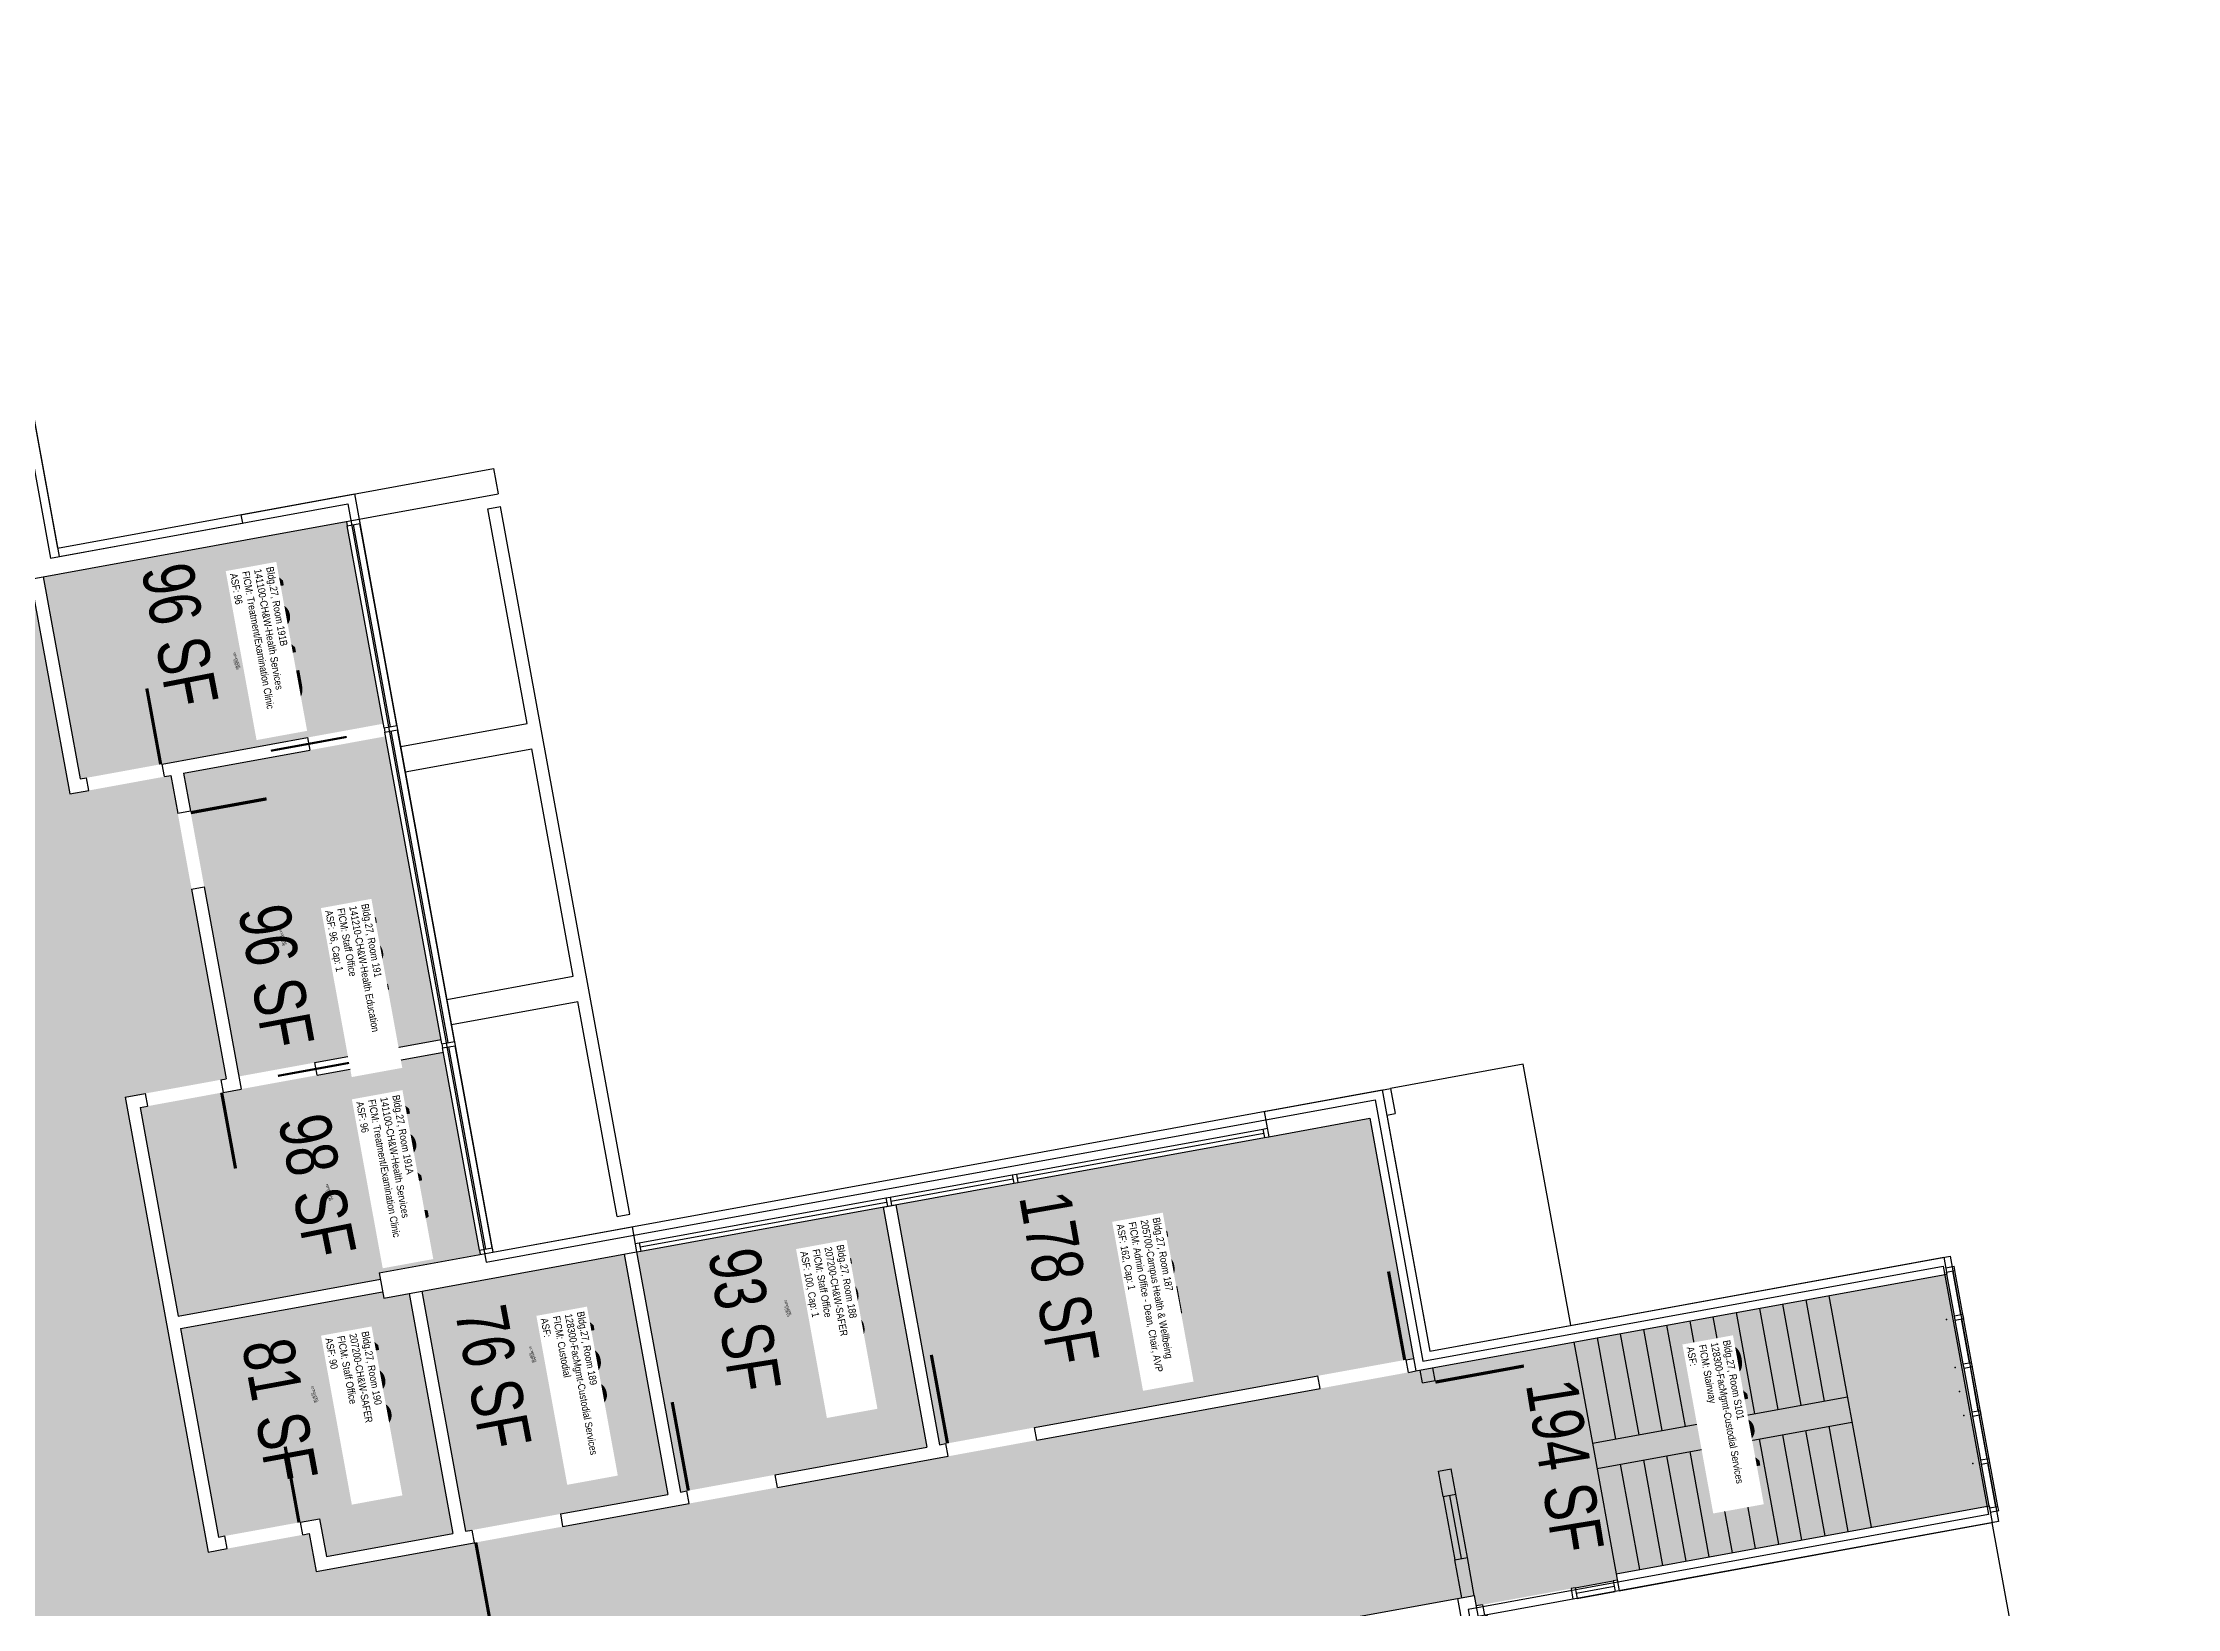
# Model space of a CAD drawing. Header units: inches. Extents: x 69209348 to 69213394, y 27661369 to 27664919.
# Drawn here: x 69212360 to 69213357, y 27664187 to 27664919 of the extents above; entities that cross this region are included whole.
import ezdxf
from ezdxf.enums import TextEntityAlignment as Align

# ---------------------------------------------------------------- set-up
doc = ezdxf.new("R2010")
doc.units = ezdxf.units.IN
doc.header["$LTSCALE"] = 100
doc.header["$MEASUREMENT"] = 0
for name, color, linetype in [('A-DOOR', 2, 'CONTINUOUS'), ('A-FLOR', 3, 'CONTINUOUS'), ('A-GLAZ', 1, 'CONTINUOUS'), ('A-IDEN-RNUM', 7, 'CONTINUOUS'), ('A-IDEN-SNUM', 4, 'CONTINUOUS'), ('A-IDEN-VNUM', 4, 'CONTINUOUS'), ('A-ROOF', 2, 'CONTINUOUS'), ('A-SITE', 3, 'CONTINUOUS'), ('A-WALL', 5, 'CONTINUOUS'), ('AREA-TEXT', 3, 'CONTINUOUS'), ('Rooms-Category-Color', 7, 'CONTINUOUS'), ('Rooms-College-Color', 7, 'CONTINUOUS'), ('Rooms-Department-Color', 7, 'CONTINUOUS'), ('Rooms-Division-Color', 7, 'CONTINUOUS'), ('Rooms-Information', 7, 'CONTINUOUS')]:
    doc.layers.add(name, color=color, linetype=linetype)
doc.styles.add('CP_AREA', font='arial.ttf', dxfattribs={"height": 15})
doc.styles.add('CP_ROOMSNUMBER', font='arial.ttf', dxfattribs={"height": 1})
doc.styles.add('CP_ROOMVNUMBER', font='arial.ttf', dxfattribs={"width": 0.85, "height": 0.075})

msp = doc.modelspace()

# ---------------------------------------------------------------- hatches: boundary and pattern name
at = {"layer": 'Rooms-Category-Color', "true_color": 0x80bc67}
for points in [[(69212377.39, 27664574.75), (69212360.16, 27664669.19), (69212501.82, 27664695.03), (69212519.05, 27664600.59)], [(69212423.16, 27664323.89), (69212405.39, 27664421.28), (69212547.05, 27664447.13), (69212564.28, 27664352.69), (69212517.06, 27664344.07), (69212517.6, 27664341.12)]]:
    msp.add_hatch(color=83, dxfattribs=at).paths.add_polyline_path(points)
at = {"layer": 'Rooms-Category-Color', "true_color": 0xadadad}
for points in [[(69212419.79, 27664576.38), (69212445.63, 27664434.72), (69212398.41, 27664426.11), (69212437.18, 27664213.61), (69212484.4, 27664222.23), (69212487.63, 27664204.52), (69213001.15, 27664298.21), (69213020.54, 27664191.96), (69212802.14, 27664152.12), (69212832.3, 27663986.85), (69212790.98, 27663979.31), (69212782.36, 27664026.53), (69212699.73, 27664011.45), (69212678.19, 27664129.51), (69212507.02, 27664098.28), (69212510.25, 27664080.57), (69212463.03, 27664071.95), (69212501.79, 27663859.46), (69212549.01, 27663868.08), (69212552.24, 27663850.37), (69212771.62, 27663890.39), (69212791.01, 27663784.15), (69212701.48, 27663767.81), (69212710.1, 27663720.59), (69212656.98, 27663710.9), (69212648.36, 27663758.12), (69212571.63, 27663744.12), (69212574.86, 27663726.41), (69212527.64, 27663717.8), (69212634.11, 27663134.19), (69212539.41, 27663118.42), (69212497.81, 27663346.41), (69212450.59, 27663337.8), (69212424.74, 27663479.46), (69212471.97, 27663488.08), (69212433.2, 27663700.57), (69212385.98, 27663691.95), (69212360.13, 27663833.62), (69212407.35, 27663842.23), (69212368.58, 27664054.72), (69212321.36, 27664046.11), (69212295.52, 27664187.77), (69212342.74, 27664196.38), (69212303.97, 27664408.88), (69212256.75, 27664400.26), (69212230.91, 27664541.92), (69212278.13, 27664550.54), (69212259.82, 27664650.88), (69212354.26, 27664668.11), (69212372.57, 27664567.77)], [(69212557.39, 27664223.35), (69212536.92, 27664335.5), (69212631.37, 27664352.73), (69212651.83, 27664240.58)], [(69213001.15, 27664298.21), (69213020.54, 27664191.96), (69213028.45, 27664193.19), (69213029.31, 27664188.48), (69213095.22, 27664200.51), (69213094.68, 27664203.46), (69213268.81, 27664235.23), (69213249.06, 27664343.44)]]:
    msp.add_hatch(color=253, dxfattribs=at).paths.add_polyline_path(points)
at = {"layer": 'Rooms-Category-Color', "true_color": 0xfa9ba3}
for points in [[(69212425.69, 27664577.46), (69212520.13, 27664594.69), (69212545.98, 27664453.03), (69212451.54, 27664435.8)], [(69212778.73, 27664263.73), (69212758.27, 27664375.88), (69212979.62, 27664416.26), (69213000.08, 27664304.11)], [(69212657.73, 27664241.65), (69212637.27, 27664353.8), (69212752.37, 27664374.8), (69212772.83, 27664262.65)], [(69212424.24, 27664317.99), (69212518.68, 27664335.22), (69212519.22, 27664332.27), (69212531.02, 27664334.42), (69212551.48, 27664222.27), (69212492.46, 27664211.5), (69212489.23, 27664229.21), (69212442.01, 27664220.59)]]:
    msp.add_hatch(color=241, dxfattribs=at).paths.add_polyline_path(points)
at = {"layer": 'Rooms-College-Color', "true_color": 0x80bc67}
for points in [[(69212377.39, 27664574.75), (69212360.16, 27664669.19), (69212501.82, 27664695.03), (69212519.05, 27664600.59)], [(69212425.69, 27664577.46), (69212520.13, 27664594.69), (69212545.98, 27664453.03), (69212451.54, 27664435.8)], [(69212423.16, 27664323.89), (69212405.39, 27664421.28), (69212547.05, 27664447.13), (69212564.28, 27664352.69), (69212517.06, 27664344.07), (69212517.6, 27664341.12)], [(69212778.73, 27664263.73), (69212758.27, 27664375.88), (69212979.62, 27664416.26), (69213000.08, 27664304.11)], [(69212657.73, 27664241.65), (69212637.27, 27664353.8), (69212752.37, 27664374.8), (69212772.83, 27664262.65)], [(69212424.24, 27664317.99), (69212518.68, 27664335.22), (69212519.22, 27664332.27), (69212531.02, 27664334.42), (69212551.48, 27664222.27), (69212492.46, 27664211.5), (69212489.23, 27664229.21), (69212442.01, 27664220.59)]]:
    msp.add_hatch(color=83, dxfattribs=at).paths.add_polyline_path(points)
at = {"layer": 'Rooms-College-Color', "true_color": 0xadadad}
for points in [[(69212419.79, 27664576.38), (69212445.63, 27664434.72), (69212398.41, 27664426.11), (69212437.18, 27664213.61), (69212484.4, 27664222.23), (69212487.63, 27664204.52), (69213001.15, 27664298.21), (69213020.54, 27664191.96), (69212802.14, 27664152.12), (69212832.3, 27663986.85), (69212790.98, 27663979.31), (69212782.36, 27664026.53), (69212699.73, 27664011.45), (69212678.19, 27664129.51), (69212507.02, 27664098.28), (69212510.25, 27664080.57), (69212463.03, 27664071.95), (69212501.79, 27663859.46), (69212549.01, 27663868.08), (69212552.24, 27663850.37), (69212771.62, 27663890.39), (69212791.01, 27663784.15), (69212701.48, 27663767.81), (69212710.1, 27663720.59), (69212656.98, 27663710.9), (69212648.36, 27663758.12), (69212571.63, 27663744.12), (69212574.86, 27663726.41), (69212527.64, 27663717.8), (69212634.11, 27663134.19), (69212539.41, 27663118.42), (69212497.81, 27663346.41), (69212450.59, 27663337.8), (69212424.74, 27663479.46), (69212471.97, 27663488.08), (69212433.2, 27663700.57), (69212385.98, 27663691.95), (69212360.13, 27663833.62), (69212407.35, 27663842.23), (69212368.58, 27664054.72), (69212321.36, 27664046.11), (69212295.52, 27664187.77), (69212342.74, 27664196.38), (69212303.97, 27664408.88), (69212256.75, 27664400.26), (69212230.91, 27664541.92), (69212278.13, 27664550.54), (69212259.82, 27664650.88), (69212354.26, 27664668.11), (69212372.57, 27664567.77)], [(69212557.39, 27664223.35), (69212536.92, 27664335.5), (69212631.37, 27664352.73), (69212651.83, 27664240.58)], [(69213001.15, 27664298.21), (69213020.54, 27664191.96), (69213028.45, 27664193.19), (69213029.31, 27664188.48), (69213095.22, 27664200.51), (69213094.68, 27664203.46), (69213268.81, 27664235.23), (69213249.06, 27664343.44)]]:
    msp.add_hatch(color=253, dxfattribs=at).paths.add_polyline_path(points)
at = {"layer": 'Rooms-Department-Color', "true_color": 0x604aed}
for points in [[(69212377.39, 27664574.75), (69212360.16, 27664669.19), (69212501.82, 27664695.03), (69212519.05, 27664600.59)], [(69212425.69, 27664577.46), (69212520.13, 27664594.69), (69212545.98, 27664453.03), (69212451.54, 27664435.8)], [(69212423.16, 27664323.89), (69212405.39, 27664421.28), (69212547.05, 27664447.13), (69212564.28, 27664352.69), (69212517.06, 27664344.07), (69212517.6, 27664341.12)], [(69212778.73, 27664263.73), (69212758.27, 27664375.88), (69212979.62, 27664416.26), (69213000.08, 27664304.11)], [(69212657.73, 27664241.65), (69212637.27, 27664353.8), (69212752.37, 27664374.8), (69212772.83, 27664262.65)], [(69212424.24, 27664317.99), (69212518.68, 27664335.22), (69212519.22, 27664332.27), (69212531.02, 27664334.42), (69212551.48, 27664222.27), (69212492.46, 27664211.5), (69212489.23, 27664229.21), (69212442.01, 27664220.59)]]:
    msp.add_hatch(color=173, dxfattribs=at).paths.add_polyline_path(points)
at = {"layer": 'Rooms-Department-Color', "true_color": 0xacacac}
for points in [[(69212419.79, 27664576.38), (69212445.63, 27664434.72), (69212398.41, 27664426.11), (69212437.18, 27664213.61), (69212484.4, 27664222.23), (69212487.63, 27664204.52), (69213001.15, 27664298.21), (69213020.54, 27664191.96), (69212802.14, 27664152.12), (69212832.3, 27663986.85), (69212790.98, 27663979.31), (69212782.36, 27664026.53), (69212699.73, 27664011.45), (69212678.19, 27664129.51), (69212507.02, 27664098.28), (69212510.25, 27664080.57), (69212463.03, 27664071.95), (69212501.79, 27663859.46), (69212549.01, 27663868.08), (69212552.24, 27663850.37), (69212771.62, 27663890.39), (69212791.01, 27663784.15), (69212701.48, 27663767.81), (69212710.1, 27663720.59), (69212656.98, 27663710.9), (69212648.36, 27663758.12), (69212571.63, 27663744.12), (69212574.86, 27663726.41), (69212527.64, 27663717.8), (69212634.11, 27663134.19), (69212539.41, 27663118.42), (69212497.81, 27663346.41), (69212450.59, 27663337.8), (69212424.74, 27663479.46), (69212471.97, 27663488.08), (69212433.2, 27663700.57), (69212385.98, 27663691.95), (69212360.13, 27663833.62), (69212407.35, 27663842.23), (69212368.58, 27664054.72), (69212321.36, 27664046.11), (69212295.52, 27664187.77), (69212342.74, 27664196.38), (69212303.97, 27664408.88), (69212256.75, 27664400.26), (69212230.91, 27664541.92), (69212278.13, 27664550.54), (69212259.82, 27664650.88), (69212354.26, 27664668.11), (69212372.57, 27664567.77)], [(69212557.39, 27664223.35), (69212536.92, 27664335.5), (69212631.37, 27664352.73), (69212651.83, 27664240.58)], [(69213001.15, 27664298.21), (69213020.54, 27664191.96), (69213028.45, 27664193.19), (69213029.31, 27664188.48), (69213095.22, 27664200.51), (69213094.68, 27664203.46), (69213268.81, 27664235.23), (69213249.06, 27664343.44)]]:
    msp.add_hatch(color=253, dxfattribs=at).paths.add_polyline_path(points)
at = {"layer": 'Rooms-Division-Color', "true_color": 0x604aed}
for points in [[(69212377.39, 27664574.75), (69212360.16, 27664669.19), (69212501.82, 27664695.03), (69212519.05, 27664600.59)], [(69212425.69, 27664577.46), (69212520.13, 27664594.69), (69212545.98, 27664453.03), (69212451.54, 27664435.8)], [(69212423.16, 27664323.89), (69212405.39, 27664421.28), (69212547.05, 27664447.13), (69212564.28, 27664352.69), (69212517.06, 27664344.07), (69212517.6, 27664341.12)], [(69212778.73, 27664263.73), (69212758.27, 27664375.88), (69212979.62, 27664416.26), (69213000.08, 27664304.11)], [(69212657.73, 27664241.65), (69212637.27, 27664353.8), (69212752.37, 27664374.8), (69212772.83, 27664262.65)], [(69212424.24, 27664317.99), (69212518.68, 27664335.22), (69212519.22, 27664332.27), (69212531.02, 27664334.42), (69212551.48, 27664222.27), (69212492.46, 27664211.5), (69212489.23, 27664229.21), (69212442.01, 27664220.59)]]:
    msp.add_hatch(color=173, dxfattribs=at).paths.add_polyline_path(points)
at = {"layer": 'Rooms-Division-Color', "true_color": 0xadadad}
for points in [[(69212419.79, 27664576.38), (69212445.63, 27664434.72), (69212398.41, 27664426.11), (69212437.18, 27664213.61), (69212484.4, 27664222.23), (69212487.63, 27664204.52), (69213001.15, 27664298.21), (69213020.54, 27664191.96), (69212802.14, 27664152.12), (69212832.3, 27663986.85), (69212790.98, 27663979.31), (69212782.36, 27664026.53), (69212699.73, 27664011.45), (69212678.19, 27664129.51), (69212507.02, 27664098.28), (69212510.25, 27664080.57), (69212463.03, 27664071.95), (69212501.79, 27663859.46), (69212549.01, 27663868.08), (69212552.24, 27663850.37), (69212771.62, 27663890.39), (69212791.01, 27663784.15), (69212701.48, 27663767.81), (69212710.1, 27663720.59), (69212656.98, 27663710.9), (69212648.36, 27663758.12), (69212571.63, 27663744.12), (69212574.86, 27663726.41), (69212527.64, 27663717.8), (69212634.11, 27663134.19), (69212539.41, 27663118.42), (69212497.81, 27663346.41), (69212450.59, 27663337.8), (69212424.74, 27663479.46), (69212471.97, 27663488.08), (69212433.2, 27663700.57), (69212385.98, 27663691.95), (69212360.13, 27663833.62), (69212407.35, 27663842.23), (69212368.58, 27664054.72), (69212321.36, 27664046.11), (69212295.52, 27664187.77), (69212342.74, 27664196.38), (69212303.97, 27664408.88), (69212256.75, 27664400.26), (69212230.91, 27664541.92), (69212278.13, 27664550.54), (69212259.82, 27664650.88), (69212354.26, 27664668.11), (69212372.57, 27664567.77)], [(69212557.39, 27664223.35), (69212536.92, 27664335.5), (69212631.37, 27664352.73), (69212651.83, 27664240.58)], [(69213001.15, 27664298.21), (69213020.54, 27664191.96), (69213028.45, 27664193.19), (69213029.31, 27664188.48), (69213095.22, 27664200.51), (69213094.68, 27664203.46), (69213268.81, 27664235.23), (69213249.06, 27664343.44)]]:
    msp.add_hatch(color=253, dxfattribs=at).paths.add_polyline_path(points)

# ---------------------------------------------------------------- linework, layer by layer
at = {"layer": 'A-DOOR'}
for points in [[(69212415.02, 27664581.61, 1.5, 1.5, 0), (69212408.56, 27664617.03, 0, 0, 0), (69212407.82, 27664616.89, 0, 0, 0.414214), (69212380.61, 27664573.81, 0, 0, 0.414214)], [(69212429.06, 27664559.02, 1.5, 1.5, 0), (69212464.47, 27664565.48, 0, 0, 0), (69212464.61, 27664564.74, 0, 0, -0.414214), (69212433.91, 27664524.07, 0, 0, -0.414214)], [(69212443.51, 27664428.24, 1.5, 1.5, 0), (69212449.97, 27664392.82, 0, 0, 0), (69212449.24, 27664392.69, 0, 0, -0.414214), (69212408.57, 27664423.39, 0, 0, -0.414214)], [(69212995.9, 27664303.35, 1.5, 1.5, 0), (69212988.36, 27664344.67, 0, 0, 0), (69212989.1, 27664344.8, 0, 0, 0.414214), (69212955.32, 27664295.95, 0, 0, 0.414214)], [(69212782.42, 27664264.4, 1.5, 1.5, 0), (69212774.88, 27664305.72, 0, 0, 0), (69212774.14, 27664305.59, 0, 0, -0.414214), (69212823, 27664271.81, 0, 0, -0.414214)], [(69213010.24, 27664293.01, 1.5, 1.5, 0), (69213051.55, 27664300.54, 0, 0, 0), (69213051.42, 27664301.28, 0, 0, -0.414214), (69213017.64, 27664252.43, 0, 0, -0.414214)], [(69212661.42, 27664242.33, 1.5, 1.5, 0), (69212653.88, 27664283.65, 0, 0, 0), (69212653.14, 27664283.51, 0, 0, -0.414214), (69212702, 27664249.73, 0, 0, -0.414214)], [(69212479.63, 27664227.46, 1.5, 1.5, 0), (69212473.17, 27664262.87, 0, 0, 0), (69212472.44, 27664262.74, 0, 0, 0.414214), (69212445.23, 27664219.66, 0, 0, 0.414214)], [(69212562.15, 27664218.12, 1.5, 1.5, 0), (69212569.69, 27664176.8, 0, 0, 0), (69212568.95, 27664176.66, 0, 0, 0.414214), (69212602.73, 27664225.52, 0, 0, 0.414214)], [(69213033.89, 27664184.24, 1.5, 1.5, 0), (69213041.43, 27664142.92, 0, 0, 0), (69213040.69, 27664142.78, 0, 0, 0.414214), (69213074.47, 27664191.64, 0, 0, 0.414214)]]:
    msp.add_lwpolyline(points, format="xyseb", dxfattribs=at)
at = {"layer": 'A-DOOR', "const_width": 1}
for points in [[(69212466.47, 27664587.95), (69212501.88, 27664594.41)], [(69212505.2, 27664442.54), (69212469.78, 27664436.08)]]:
    msp.add_lwpolyline(points, dxfattribs=at)
at = {"layer": 'A-FLOR'}
for p, q in [((69213161.51, 27664327.47), (69213170.12, 27664280.25)), ((69213172.33, 27664329.44), (69213180.94, 27664282.22)), ((69213183.15, 27664331.41), (69213191.77, 27664284.19)), ((69213193.97, 27664333.39), (69213213.71, 27664225.18)), ((69213107.4, 27664317.59), (69213116.02, 27664270.37)), ((69213118.22, 27664319.57), (69213126.84, 27664272.35)), ((69213129.04, 27664321.54), (69213137.66, 27664274.32)), ((69213139.86, 27664323.52), (69213148.48, 27664276.3)), ((69213150.69, 27664325.49), (69213159.3, 27664278.27)), ((69213074.94, 27664311.67), (69213083.55, 27664264.45)), ((69213085.76, 27664313.65), (69213094.37, 27664266.43)), ((69213096.58, 27664315.62), (69213105.19, 27664268.4)), ((69213083.55, 27664264.45), (69213202.59, 27664286.17)), ((69213085.71, 27664252.65), (69213204.74, 27664274.36)), ((69213161.46, 27664266.47), (69213170.43, 27664217.28)), ((69213172.28, 27664268.44), (69213181.25, 27664219.25)), ((69213183.1, 27664270.41), (69213192.07, 27664221.23)), ((69213193.92, 27664272.39), (69213202.89, 27664223.2)), ((69213083.55, 27664264.45), (69213094.68, 27664203.46)), ((69213107.35, 27664256.59), (69213116.32, 27664207.41)), ((69213118.17, 27664258.57), (69213127.14, 27664209.38)), ((69213128.99, 27664260.54), (69213137.97, 27664211.36)), ((69213139.81, 27664262.52), (69213148.79, 27664213.33)), ((69213150.63, 27664264.49), (69213159.61, 27664215.3)), ((69213096.53, 27664254.62), (69213105.5, 27664205.43))]:
    msp.add_line(p, q, dxfattribs=at)
at = {"layer": 'A-GLAZ'}
for p, q in [((69212519.41, 27664598.63), (69212502.18, 27664693.07)), ((69212522.36, 27664599.16), (69212505.13, 27664693.61)), ((69212525.32, 27664599.7), (69212508.09, 27664694.14)), ((69212546.34, 27664451.06), (69212519.77, 27664596.66)), ((69212549.29, 27664451.6), (69212522.72, 27664597.2)), ((69212552.24, 27664452.14), (69212525.67, 27664597.74)), ((69212563.92, 27664354.65), (69212546.69, 27664449.09)), ((69212566.88, 27664355.19), (69212549.65, 27664449.63)), ((69212569.83, 27664355.73), (69212552.6, 27664450.17)), ((69212814.61, 27664390.22), (69212929.71, 27664411.22)), ((69212814.97, 27664388.26), (69212930.07, 27664409.26)), ((69212815.33, 27664386.29), (69212930.43, 27664407.29)), ((69212755.59, 27664379.46), (69212812.64, 27664389.87)), ((69212755.94, 27664377.49), (69212813, 27664387.9)), ((69212756.3, 27664375.52), (69212813.36, 27664385.93)), ((69212638.52, 27664358.1), (69212753.62, 27664379.1)), ((69212638.88, 27664356.13), (69212753.98, 27664377.13)), ((69212639.24, 27664354.16), (69212754.34, 27664375.16)), ((69213252.62, 27664323.96), (69213248.88, 27664344.42)), ((69213255.57, 27664324.5), (69213251.83, 27664344.96)), ((69213272.92, 27664234.96), (69213252.82, 27664345.14)), ((69213256.71, 27664301.53), (69213252.98, 27664321.99)), ((69213259.66, 27664302.07), (69213255.93, 27664322.53)), ((69213260.8, 27664279.1), (69213257.07, 27664299.56)), ((69213263.75, 27664279.64), (69213260.02, 27664300.1)), ((69213264.89, 27664256.67), (69213261.16, 27664277.13)), ((69213267.84, 27664257.21), (69213264.11, 27664277.67)), ((69213268.98, 27664234.24), (69213265.25, 27664254.7)), ((69213271.94, 27664234.78), (69213268.2, 27664255.24)), ((69213013.89, 27664239.54), (69213019.28, 27664210.03)), ((69213016.84, 27664240.08), (69213022.23, 27664210.57)), ((69213025.18, 27664211.11), (69213019.79, 27664240.62)), ((69213075.54, 27664196.92), (69213093.25, 27664200.15)), ((69213075.99, 27664194.46), (69213093.7, 27664197.69)), ((69213076.44, 27664192), (69213094.15, 27664195.23))]:
    msp.add_line(p, q, dxfattribs=at)
at = {"layer": 'A-ROOF'}
for points in [[(69210706.97, 27662771.49), (69211738.38, 27663153.83), (69211722.74, 27663196.02), (69211974.03, 27663289.17), (69212024.75, 27663152.36), (69212367.3, 27663214.85), (69212108.85, 27664631.47), (69212247.56, 27664656.78), (69212204.49, 27664892.88), (69212320.57, 27664914.06), (69212363.65, 27664677.96), (69212502.36, 27664703.26), (69212566.97, 27664349.11), (69212982.12, 27664424.85), (69213004.37, 27664302.86), (69213247.36, 27664347.2), (69213268.54, 27664231.11), (69213025.55, 27664186.78), (69213305.18, 27662654.08)], [(69210709.33, 27662776.63), (69211733.24, 27663156.19), (69211717.6, 27663198.38), (69211976.39, 27663294.32), (69212027.33, 27663156.89), (69212362.65, 27663218.07), (69212104.2, 27664634.69), (69212242.91, 27664659.99), (69212199.83, 27664896.1), (69212323.79, 27664918.71), (69212366.86, 27664682.61), (69212505.57, 27664707.92), (69212570.19, 27664353.76), (69212985.33, 27664429.5), (69213007.59, 27664307.52), (69213250.58, 27664351.85), (69213273.19, 27664227.89), (69213030.2, 27664183.56), (69213309.83, 27662650.86)]]:
    msp.add_lwpolyline(points, dxfattribs=at)
at = {"layer": 'A-SITE'}
for p, q in [((69212567.83, 27664700.98), (69212573.73, 27664702.05)), ((69212586.14, 27664600.63), (69212567.83, 27664700.98)), ((69212634.04, 27664371.51), (69212573.73, 27664702.05)), ((69212527.11, 27664589.87), (69212586.14, 27664600.63)), ((69212529.26, 27664578.06), (69212588.29, 27664588.83)), ((69212607.67, 27664482.58), (69212588.29, 27664588.83)), ((69212548.65, 27664471.81), (69212607.67, 27664482.58)), ((69212550.8, 27664460.01), (69212609.83, 27664470.78)), ((69212628.13, 27664370.43), (69212609.83, 27664470.78)), ((69213051.25, 27664441.53), (69212989.27, 27664430.22)), ((69213073.5, 27664319.54), (69213051.25, 27664441.53)), ((69212628.13, 27664370.43), (69212634.04, 27664371.51)), ((69213356.66, 27663753.68), (69213270.24, 27664227.36))]:
    msp.add_line(p, q, dxfattribs=at)
at = {"layer": 'A-WALL'}
for p, q in [((69212323.79, 27664918.71), (69212367.58, 27664678.67)), ((69212452.45, 27664698.22), (69212570.5, 27664719.76)), ((69212570.5, 27664719.76), (69212572.65, 27664707.96)), ((69212454.6, 27664686.42), (69212572.65, 27664707.96)), ((69212452.45, 27664698.22), (69212453.17, 27664694.29)), ((69212501.82, 27664695.03), (69212502.18, 27664693.07)), ((69212507.73, 27664696.11), (69212508.09, 27664694.14)), ((69212307.04, 27664659.5), (69212454.6, 27664686.42)), ((69212367.58, 27664678.67), (69212453.17, 27664694.29)), ((69212502.18, 27664693.07), (69212508.09, 27664694.14)), ((69212354.26, 27664668.11), (69212372.57, 27664567.77)), ((69212360.16, 27664669.19), (69212377.39, 27664574.75)), ((69212519.41, 27664598.63), (69212525.32, 27664599.7)), ((69212519.41, 27664598.63), (69212519.77, 27664596.66)), ((69212519.77, 27664596.66), (69212525.67, 27664597.74)), ((69212525.32, 27664599.7), (69212525.67, 27664597.74)), ((69212415.76, 27664581.75), (69212483.64, 27664594.13)), ((69212425.69, 27664577.46), (69212484.72, 27664588.23)), ((69212483.64, 27664594.13), (69212484.72, 27664588.23)), ((69212377.39, 27664574.75), (69212380.34, 27664575.29)), ((69212381.42, 27664569.38), (69212380.34, 27664575.29)), ((69212416.84, 27664575.85), (69212415.76, 27664581.75)), ((69212416.84, 27664575.85), (69212419.79, 27664576.38)), ((69212419.79, 27664576.38), (69212423.02, 27664558.68)), ((69212425.69, 27664577.46), (69212428.92, 27664559.75)), ((69212372.57, 27664567.77), (69212381.42, 27664569.38)), ((69212428.92, 27664559.75), (69212423.02, 27664558.68)), ((69212429.48, 27664523.26), (69212435.38, 27664524.34)), ((69212429.48, 27664523.26), (69212445.63, 27664434.72)), ((69212435.38, 27664524.34), (69212452.61, 27664429.9)), ((69212486.95, 27664442.26), (69212545.98, 27664453.03)), ((69212488.03, 27664436.36), (69212547.05, 27664447.13)), ((69212546.34, 27664451.06), (69212552.24, 27664452.14)), ((69212546.34, 27664451.06), (69212546.69, 27664449.09)), ((69212546.69, 27664449.09), (69212552.6, 27664450.17)), ((69212552.24, 27664452.14), (69212552.6, 27664450.17)), ((69212488.03, 27664436.36), (69212486.95, 27664442.26)), ((69212398.41, 27664426.11), (69212407.76, 27664427.81)), ((69212398.41, 27664426.11), (69212437.18, 27664213.61)), ((69212407.76, 27664427.81), (69212408.83, 27664421.91)), ((69212443.17, 27664434.27), (69212445.63, 27664434.72)), ((69212443.17, 27664434.27), (69212444.25, 27664428.37)), ((69212444.25, 27664428.37), (69212452.61, 27664429.9)), ((69212930.24, 27664419.45), (69212989.27, 27664430.22)), ((69212989.27, 27664430.22), (69212991.42, 27664418.42)), ((69212405.39, 27664421.28), (69212408.83, 27664421.91)), ((69212405.39, 27664421.28), (69212423.16, 27664323.89)), ((69212930.24, 27664419.45), (69212932.4, 27664407.65)), ((69212932.4, 27664407.65), (69212979.62, 27664416.26)), ((69212979.62, 27664416.26), (69213001.15, 27664298.21)), ((69212987.49, 27664417.7), (69212991.42, 27664418.42)), ((69212987.49, 27664417.7), (69213007.59, 27664307.52)), ((69212929.71, 27664411.22), (69212931.68, 27664411.58)), ((69212929.71, 27664411.22), (69212930.43, 27664407.29)), ((69212930.43, 27664407.29), (69212932.4, 27664407.65)), ((69212812.64, 27664389.87), (69212814.61, 27664390.22)), ((69212812.64, 27664389.87), (69212813.36, 27664385.93)), ((69212813.36, 27664385.93), (69212815.33, 27664386.29)), ((69212814.61, 27664390.22), (69212815.33, 27664386.29)), ((69212752.37, 27664374.8), (69212758.27, 27664375.88)), ((69212753.62, 27664379.1), (69212755.59, 27664379.46)), ((69212753.62, 27664379.1), (69212754.34, 27664375.16)), ((69212755.59, 27664379.46), (69212756.3, 27664375.52)), ((69212758.27, 27664375.88), (69212778.73, 27664263.73)), ((69212752.37, 27664374.8), (69212772.83, 27664262.65)), ((69212754.34, 27664375.16), (69212756.3, 27664375.52)), ((69212517.06, 27664344.07), (69212635.11, 27664365.61)), ((69212563.92, 27664354.65), (69212569.83, 27664355.73)), ((69212569.83, 27664355.73), (69212570.19, 27664353.76)), ((69212635.11, 27664365.61), (69212637.27, 27664353.8)), ((69212636.55, 27664357.74), (69212638.52, 27664358.1)), ((69212638.52, 27664358.1), (69212639.24, 27664354.16)), ((69212519.22, 27664332.27), (69212637.27, 27664353.8)), ((69212563.92, 27664354.65), (69212564.28, 27664352.69)), ((69212631.37, 27664352.73), (69212651.83, 27664240.58)), ((69212637.27, 27664353.8), (69212639.24, 27664354.16)), ((69212637.27, 27664353.8), (69212657.73, 27664241.65)), ((69213007.59, 27664307.52), (69213247.63, 27664351.31)), ((69213247.63, 27664351.31), (69213249.06, 27664343.44)), ((69213248.52, 27664346.39), (69213252.46, 27664347.11)), ((69213252.82, 27664345.14), (69213252.46, 27664347.11)), ((69212423.16, 27664323.89), (69212517.6, 27664341.12)), ((69212517.06, 27664344.07), (69212519.22, 27664332.27)), ((69213001.15, 27664298.21), (69213249.06, 27664343.44)), ((69213248.88, 27664344.42), (69213252.82, 27664345.14)), ((69212424.24, 27664317.99), (69212518.68, 27664335.22)), ((69212531.02, 27664334.42), (69212551.48, 27664222.27)), ((69212536.92, 27664335.5), (69212557.39, 27664223.35)), ((69212424.24, 27664317.99), (69212442.01, 27664220.59)), ((69213252.62, 27664323.96), (69213256.55, 27664324.68)), ((69213252.98, 27664321.99), (69213252.62, 27664323.96)), ((69213252.98, 27664321.99), (69213256.91, 27664322.71)), ((69213256.91, 27664322.71), (69213256.55, 27664324.68)), ((69212823, 27664271.81), (69212955.32, 27664295.95)), ((69212956.39, 27664290.04), (69212955.32, 27664295.95)), ((69212996.63, 27664303.49), (69213000.08, 27664304.11)), ((69212997.71, 27664297.58), (69212996.63, 27664303.49)), ((69212997.71, 27664297.58), (69213001.15, 27664298.21)), ((69213004.2, 27664292.67), (69213003.12, 27664298.57)), ((69213010.1, 27664293.74), (69213009.02, 27664299.65)), ((69213256.71, 27664301.53), (69213260.64, 27664302.25)), ((69213257.07, 27664299.56), (69213256.71, 27664301.53)), ((69213257.07, 27664299.56), (69213261, 27664300.28)), ((69213261, 27664300.28), (69213260.64, 27664302.25)), ((69212824.08, 27664265.9), (69212956.39, 27664290.04)), ((69213004.2, 27664292.67), (69213010.1, 27664293.74)), ((69213260.8, 27664279.1), (69213264.74, 27664279.82)), ((69213261.16, 27664277.13), (69213260.8, 27664279.1)), ((69213261.16, 27664277.13), (69213265.09, 27664277.85)), ((69213265.09, 27664277.85), (69213264.74, 27664279.82)), ((69212824.08, 27664265.9), (69212823, 27664271.81)), ((69212702, 27664249.73), (69212772.83, 27664262.65)), ((69212703.07, 27664243.83), (69212782.76, 27664258.37)), ((69212778.73, 27664263.73), (69212781.68, 27664264.27)), ((69212782.76, 27664258.37), (69212781.68, 27664264.27)), ((69213264.89, 27664256.67), (69213268.83, 27664257.39)), ((69213265.25, 27664254.7), (69213264.89, 27664256.67)), ((69213269.19, 27664255.42), (69213268.83, 27664257.39)), ((69212703.07, 27664243.83), (69212702, 27664249.73)), ((69213011.74, 27664251.35), (69213017.64, 27664252.43)), ((69213013.89, 27664239.54), (69213011.74, 27664251.35)), ((69213019.79, 27664240.62), (69213017.64, 27664252.43)), ((69213265.25, 27664254.7), (69213269.19, 27664255.42)), ((69212601.65, 27664231.42), (69212651.83, 27664240.58)), ((69212602.73, 27664225.52), (69212661.76, 27664236.29)), ((69212657.73, 27664241.65), (69212660.68, 27664242.19)), ((69212661.76, 27664236.29), (69212660.68, 27664242.19)), ((69213013.89, 27664239.54), (69213019.79, 27664240.62)), ((69212480.37, 27664227.59), (69212489.23, 27664229.21)), ((69212481.45, 27664221.69), (69212480.37, 27664227.59)), ((69212489.23, 27664229.21), (69212492.46, 27664211.5)), ((69212601.65, 27664231.42), (69212602.73, 27664225.52)), ((69213094.68, 27664203.46), (69213268.81, 27664235.23)), ((69213096.12, 27664195.59), (69213270.24, 27664227.36)), ((69213268.81, 27664235.23), (69213270.24, 27664227.36)), ((69213268.98, 27664234.24), (69213272.92, 27664234.96)), ((69213269.34, 27664232.28), (69213273.28, 27664232.99)), ((69213273.28, 27664232.99), (69213272.92, 27664234.96)), ((69212442.01, 27664220.59), (69212444.96, 27664221.13)), ((69212446.03, 27664215.23), (69212444.96, 27664221.13)), ((69212481.45, 27664221.69), (69212484.4, 27664222.23)), ((69212484.4, 27664222.23), (69212487.63, 27664204.52)), ((69212487.63, 27664204.52), (69212561.41, 27664217.98)), ((69212492.46, 27664211.5), (69212551.48, 27664222.27)), ((69212557.39, 27664223.35), (69212560.34, 27664223.89)), ((69212560.34, 27664223.89), (69212561.41, 27664217.98)), ((69212437.18, 27664213.61), (69212446.03, 27664215.23)), ((69213019.28, 27664210.03), (69213025.18, 27664211.11)), ((69213022.51, 27664192.32), (69213019.28, 27664210.03)), ((69213028.41, 27664193.4), (69213025.18, 27664211.11)), ((69213075.54, 27664196.92), (69213073.58, 27664196.56)), ((69213073.58, 27664196.56), (69213074.47, 27664191.64)), ((69213075.54, 27664196.92), (69213076.44, 27664192)), ((69213095.22, 27664200.51), (69213093.25, 27664200.15)), ((69213093.25, 27664200.15), (69213094.15, 27664195.23)), ((69213094.68, 27664203.46), (69213096.12, 27664195.59)), ((69212940.85, 27664177.43), (69213020.54, 27664191.96)), ((69213020.54, 27664191.96), (69213028.41, 27664193.4)), ((69213020.54, 27664191.96), (69213042.08, 27664073.91)), ((69213028.41, 27664193.4), (69213049.95, 27664075.35)), ((69213032.26, 27664189.02), (69213029.31, 27664188.48)), ((69213032.26, 27664189.02), (69213033.15, 27664184.1)), ((69213076.44, 27664192), (69213074.47, 27664191.64)), ((69213096.12, 27664195.59), (69213094.15, 27664195.23))]:
    msp.add_line(p, q, dxfattribs=at)
for p in [(69213248.86, 27664322.26), (69213248.86, 27664322.26), (69213248.86, 27664322.26), (69213252.95, 27664299.83), (69213252.95, 27664299.83), (69213252.95, 27664299.83), (69213255, 27664288.62), (69213257.05, 27664277.4), (69213257.05, 27664277.4), (69213257.05, 27664277.4), (69213261.14, 27664254.97), (69213261.14, 27664254.97), (69213261.14, 27664254.97)]:
    msp.add_point(p, dxfattribs=at)

# ---------------------------------------------------------------- texts
at = {"layer": 'A-IDEN-RNUM', "style": 'CP_ROOMSNUMBER', "width": 0.85}
for s, p in [('0191-B0', (69212450.12, 27664628.24)), ('0191-00', (69212471.65, 27664499.09)), ('0191-A0', (69212493.37, 27664380.05)), ('0187-00', (69212875.72, 27664343.13)), ('0188-00', (69212707.36, 27664325.95)), ('0189-00', (69212588.33, 27664304.23)), ('0190-00', (69212486.51, 27664285.65)), ('S101-00', (69213145.76, 27664269.65))]:
    msp.add_text(s, height=1, rotation=290.34, dxfattribs=at).set_placement(p, align=Align.MIDDLE)
at = {"layer": 'A-IDEN-SNUM', "style": 'CP_ROOMSNUMBER', "width": 0.85}
for s, p in [('02700191B0', (69212450.62, 27664630.15)), ('0270019100', (69212472.15, 27664501)), ('02700191A0', (69212493.87, 27664381.97)), ('0270018700', (69212876.22, 27664345.05)), ('0270018800', (69212707.87, 27664327.86)), ('0270018900', (69212588.83, 27664306.14)), ('0270019000', (69212487.01, 27664287.57)), ('0270S10100', (69213146.27, 27664271.56))]:
    msp.add_text(s, height=1, rotation=290.34, dxfattribs=at).set_placement(p, align=Align.MIDDLE)
at = {"layer": 'A-IDEN-VNUM', "style": 'CP_ROOMVNUMBER', "width": 0.85}
for s, p in [('191B', (69212464.96, 27664639.85)), ('191', (69212506.72, 27664491.6)), ('191A', (69212523.88, 27664393.09)), ('187', (69212876.22, 27664345.05)), ('188', (69212728.6, 27664332.35)), ('189', (69212608.33, 27664301.31)), ('190', (69212507.75, 27664292.05)), ('S101', (69213145.3, 27664278.6))]:
    msp.add_text(s, height=24, rotation=280.33953, dxfattribs=at).set_placement(p, align=Align.MIDDLE)
at = {"layer": 'AREA-TEXT', "style": 'CP_AREA', "width": 0.75}
for s, rotation, p in [('96 SF', 280.92774, (69212424.07, 27664642.05)), ('96 SF', 280.48956, (69212469.04, 27664482.65)), ('98 SF', 281.36071, (69212488.18, 27664384.76)), ('178 SF', 279.98757, (69212834.67, 27664341.64)), ('93 SF', 279.02186, (69212687.76, 27664322.05)), ('76 SF', 280.71318, (69212570.37, 27664295.27)), ('81 SF', 280.46692, (69212470.77, 27664279.87)), ('194 SF', 279.22493, (69213070.78, 27664253.83))]:
    msp.add_text(s, height=24, rotation=rotation, dxfattribs=at).set_placement(p, align=Align.MIDDLE_CENTER)

# ---------------------------------------------------------------- next in the draw order: texts
at = {"layer": 'Rooms-Information', "width": 76.8, "attachment_point": 7, "rotation": 280.33953, "style": 'CP_ROOMVNUMBER', "bg_fill": 3, "box_fill_scale": 1.5, "bg_fill_color": 256, "bg_fill_true_color": 13158600, "bg_fill_transparency": 0}
for s, insert, char_height in [('Bldg.27, Room 191B^M^J141100-CH&W-Health Services^M^JFICM: Treatment/Examination Clinic^M^JASF: 96', (69212447.34, 27664670.47), 3.4286), ('Bldg.27, Room 191^M^J141210-CH&W-Health Education^M^JFICM: Staff Office^M^JASF: 96, Cap: 1', (69212490.8, 27664512.87), 3.4286), ('Bldg.27, Room 191A^M^J141100-CH&W-Health Services^M^JFICM: Treatment/Examination Clinic^M^JASF: 96', (69212506.25, 27664423.72), 3.4286), ('Bldg.27, Room 187^M^J205700-Campus Health & Wellbeing^M^JFICM: Admin Office - Dean, Chair, AVP^M^JASF: 162, Cap: 1', (69212860.3, 27664366.31), 3.42857), ('Bldg.27, Room 188^M^J207200-CH&W-SAFER^M^JFICM: Staff Office^M^JASF: 100, Cap: 1', (69212712.68, 27664353.61), 3.4286), ('Bldg.27, Room 189^M^J128300-FacMgmt-Custodial Services^M^JFICM: Custodial^M^JASF: ', (69212592.41, 27664322.58), 3.4286), ('Bldg.27, Room 190^M^J207200-CH&W-SAFER^M^JFICM: Staff Office^M^JASF: 90', (69212491.83, 27664313.32), 3.4286), ('Bldg.27, Room S101^M^J128300-FacMgmt-Custodial Services^M^JFICM: Stairway^M^JASF: ', (69213127.52, 27664309.19), 3.4286)]:
    msp.add_mtext(s, dxfattribs=dict(at, insert=insert, char_height=char_height))

doc.saveas('drawing.dxf')
